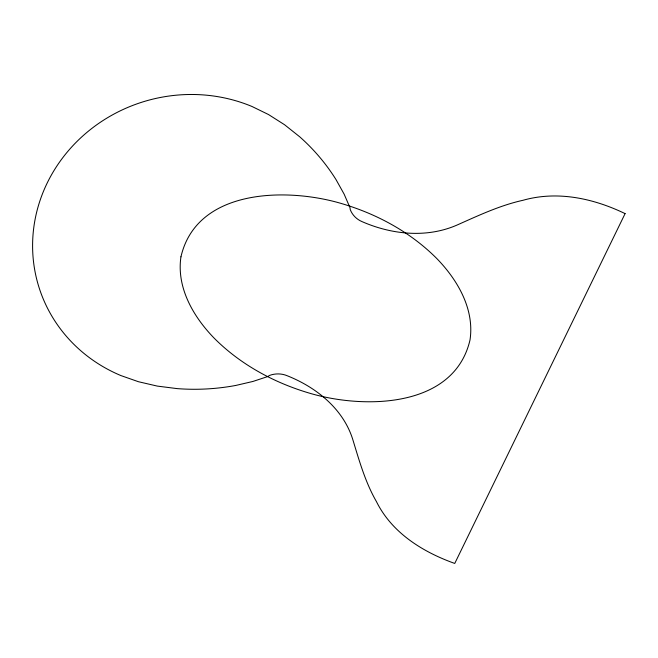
<?xml version="1.0" encoding="UTF-8"?>
<svg xmlns="http://www.w3.org/2000/svg" width="658" height="658" viewBox="0 0 658 658"><rect width="100%" height="100%" fill="white"/><g stroke="black" fill="none" stroke-linecap="round" stroke-linejoin="round"><path stroke-width="0.99" d="M180.95 256.809C176.328 287.669 193.501 316.975 214.327 338.319C240.598 364.639 274.246 382.833 309.77 393.245C363.874 409.268 454.168 408.396 470.026 339.89C474.648 309.038 457.466 279.724 436.641 258.38C410.378 232.06 376.73 213.875 341.206 203.462C287.102 187.44 196.808 188.303 180.95 256.809M625.1 213.611L454.752 563.445C422.79 552.004 391.962 532.955 376.417 501.56C365.453 482.528 359.433 461.332 353.075 440.465C343.731 409.169 316.539 387.397 287.118 375.71A23.194 21.879 -16.6 0 0 269.517 375.438L267.765 376.541L252.968 381.443L235.885 385.424A214.475 202.294 -16.6 0 1 177.092 388.607L157.287 386.09L138.427 381.714L120.99 375.603A154.605 145.829 -16.6 0 1 47.236 182.932A154.605 145.829 -16.6 0 1 252.022 106.497L268.53 114.55L284.552 124.732L299.711 136.798A214.475 202.294 -16.6 0 1 336.065 179.683L344.15 194.176L349.99 207.681L350.253 209.631A23.194 21.879 -16.6 0 0 362.13 221.664C392.3 234.832 427.642 238.377 458.231 224.526C479.328 215.117 500.442 205.263 523.126 200.254C557.556 190.507 593.582 198.42 625.1 213.611"/></g></svg>
